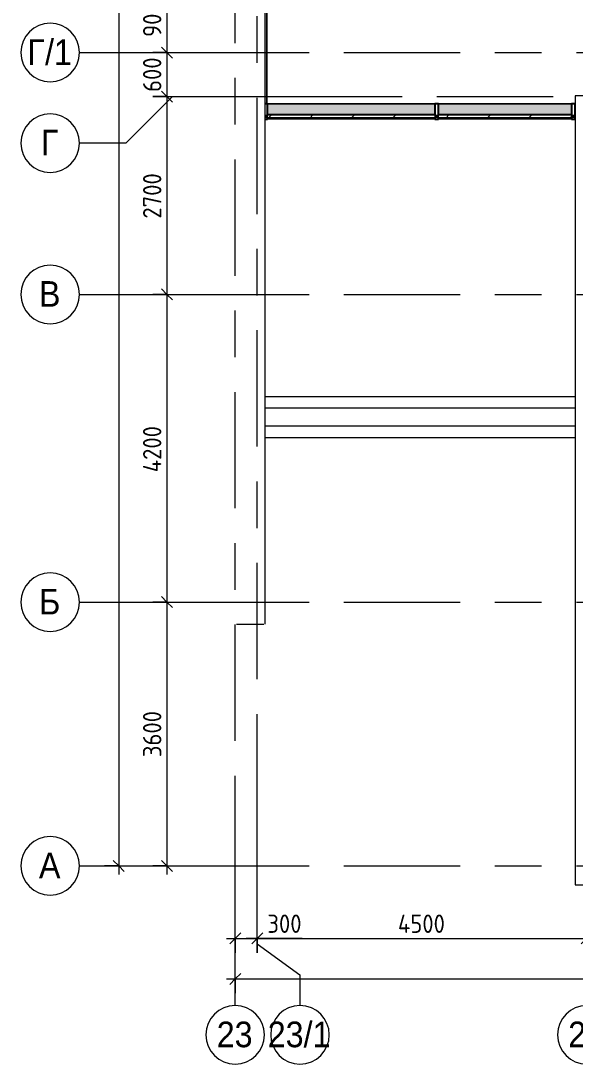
# Model space of a CAD drawing. Header units: millimetres. Extents: x 81632 to 272167, y -8553 to 29000.
# Drawn here: x 81632 to 89202, y -2706 to 11533 of the extents above; entities that cross this region are included whole.
import ezdxf

# ---------------------------------------------------------------- set-up
doc = ezdxf.new("R2010")
doc.units = ezdxf.units.MM
doc.linetypes.add('Осевая', pattern=[3175, 635, -476.25, 1587.5, -476.25])
for name, color, linetype, lineweight in [('A-ANNO-DIMS', 7, 'Continuous', 9), ('A-ANNO-DIMS-100', 7, 'Continuous', 9), ('A-DETL-GENF', 7, 'Continuous', 9), ('A-GLAZ-CURT', 7, 'Continuous', 9), ('A-GLAZ-CURT-1', 7, 'Continuous', 25), ('A-GLAZ-CWMG', 7, 'Continuous', 9), ('A-GLAZ-CWMG-1', 7, 'Continuous', 25), ('A-WALL', 7, 'Continuous', 9), ('I-WALL', 7, 'Continuous', 9), ('Оси', 7, 'Continuous', 9), ('Оси-1', 7, 'Continuous', 20), ('Оси-2', 7, 'Осевая', 9)]:
    doc.layers.add(name, color=color, linetype=linetype, lineweight=lineweight)
doc.layers.add('A-WALL-1', color=7, linetype='Continuous', lineweight=9, true_color=0x3c3c3c)
doc.layers.add('A-WALL-FNSH-1', color=7, linetype='Continuous', lineweight=9, true_color=0x3c3c3c)
doc.styles.add('Arial', font='arial.ttf', dxfattribs={"width": 0.9, "height": 350})
doc.styles.add('ISOCPEUR', font='isocpeur.ttf', dxfattribs={"width": 0.9, "height": 250})
doc.dimstyles.new('ISO-2_5_0_9К_БОЛЬШОЙ', dxfattribs={"dimscale": 304.8, "dimtxt": 248.995294, "dimasz": 0.492126, "dimexe": 0.393701, "dimexo": 0.984252, "dimgap": 0, "dimtad": 1, "dimdec": 0, "dimrnd": 10, "dimzin": 0, "dimdsep": 46, "dimtxsty": 'ISOCPEUR', "dimblk1": 'OBLIQUE', "dimblk2": 'OBLIQUE', "dimsah": 1, "dimcen": 0.09, "dimdle": 0.393701, "dimazin": 0, "dimtfac": 1, "dimtdec": 4, "dimtix": 1, "dimtmove": 0, "dimatfit": 3, "dimfxl": 1, "dimtvp": 1, "dimtolj": 1, "dimtzin": 0, "dimarcsym": 2})
doc.dimstyles.new('ISO-2_5_0_9К_БОЛЬШОЙ_1', dxfattribs={"dimscale": 304.8, "dimtxt": 248.995294, "dimasz": 0.492126, "dimexe": 0.393701, "dimexo": 0.984252, "dimgap": 0, "dimtad": 1, "dimdec": 0, "dimrnd": 10, "dimzin": 0, "dimdsep": 46, "dimtxsty": 'ISOCPEUR', "dimblk1": 'OBLIQUE', "dimblk2": 'OBLIQUE', "dimsah": 1, "dimcen": 0.09, "dimdle": 0.393701, "dimazin": 0, "dimtfac": 1, "dimtdec": 4, "dimtix": 1, "dimtmove": 2, "dimatfit": 3, "dimfxl": 1, "dimtvp": 1, "dimtolj": 1, "dimtzin": 0, "dimarcsym": 2})
doc.dimstyles.new('ISO-2_5_0_9К_БОЛЬШОЙ_2', dxfattribs={"dimscale": 304.8, "dimtxt": 248.995294, "dimasz": 0.492126, "dimexe": 0.393701, "dimexo": 0.984252, "dimgap": 0, "dimtad": 1, "dimdec": 0, "dimrnd": 10, "dimzin": 0, "dimdsep": 46, "dimtxsty": 'ISOCPEUR', "dimblk1": 'OBLIQUE', "dimblk2": 'OBLIQUE', "dimsah": 1, "dimcen": 0.09, "dimdle": 0.393701, "dimazin": 0, "dimtfac": 1, "dimtdec": 4, "dimtix": 1, "dimtmove": 1, "dimatfit": 3, "dimfxl": 1, "dimtvp": 1, "dimtolj": 1, "dimtzin": 0, "dimarcsym": 2})

# ---------------------------------------------------------------- blocks, each defined once
blk = doc.blocks.new('Системная панель - Стекло - 40мм-23946635-План заполнения и маркировки дверных проемов 2 этажа в осях 23-33')
at = {"layer": 'A-GLAZ-CURT'}
h = blk.add_hatch(dxfattribs=at)
h.set_pattern_fill('FP_24', color=256, style=0, pattern_type=2)
h.set_pattern_definition([(45, (-86242.5, -10110), (-282.8427, 282.8427), [200, -600]), (45, (-86442.5, -10210), (-282.8427, 282.8427), [600, -200]), (45, (-86042.5, -10310), (-282.8427, 282.8427), [200, -600])])
h.paths.add_polyline_path([(1153, 0), (1153, 40), (-1153, 40), (-1153, 0), (976, 0)])
at = {"layer": 'A-GLAZ-CURT-1'}
for p, q in [((1153, 40), (-1153, 40)), ((-1153, 40), (-1153, 0)), ((-1153, 0), (1153, 0)), ((1153, 0), (1153, 40))]:
    blk.add_line(p, q, dxfattribs=at)
blk = doc.blocks.new('Системная панель - Стекло - 40мм-23946636-План заполнения и маркировки дверных проемов 2 этажа в осях 23-33')
at = {"layer": 'A-GLAZ-CURT'}
h = blk.add_hatch(dxfattribs=at)
h.set_pattern_fill('FP_25', color=256, style=0, pattern_type=2)
h.set_pattern_definition([(45, (-88344.25, -10110), (-282.8427, 282.8427), [200, -600]), (45, (-88544.25, -10210), (-282.8427, 282.8427), [600, -200]), (45, (-88144.25, -10310), (-282.8427, 282.8427), [200, -600])])
h.paths.add_polyline_path([(919, 0), (919, 40), (-919, 40), (-919, 0), (782, 0)])
at = {"layer": 'A-GLAZ-CURT-1'}
for p, q in [((919, 40), (-919, 40)), ((-919, 40), (-919, 0)), ((-919, 0), (919, 0)), ((919, 0), (919, 40))]:
    blk.add_line(p, q, dxfattribs=at)
blk = doc.blocks.new('Прямоугольный импост - Импост структурный с накладкой - 190мм-23186047-План заполнения и маркировки дверных проемов 2 этажа в осях 23-33')
at = {"layer": 'A-GLAZ-CWMG'}
for points in [[(87285, 10250), (87285, 10400), (85000, 10400), (85000, 10250), (87119, 10250)], [(87285, 10193), (87285, 10210), (85000, 10210), (85000, 10193), (87119, 10193)]]:
    blk.add_hatch(color=256, dxfattribs=at).paths.add_polyline_path(points)
for p, q in [((87285, 10400), (85000, 10400)), ((87285, 10193), (85000, 10193))]:
    blk.add_line(p, q, dxfattribs=at)
blk = doc.blocks.new('Прямоугольный импост - Импост структурный с накладкой - 190мм-23186048-План заполнения и маркировки дверных проемов 2 этажа в осях 23-33')
at = {"layer": 'A-GLAZ-CWMG'}
for points in [[(88000, 10250), (88000, 10400), (87335, 10400), (87335, 10250)], [(88000, 10193), (88000, 10210), (87335, 10210), (87335, 10193)]]:
    blk.add_hatch(color=256, dxfattribs=at).paths.add_polyline_path(points)
for p, q in [((88000, 10400), (87335, 10400)), ((88000, 10193), (87335, 10193))]:
    blk.add_line(p, q, dxfattribs=at)
blk = doc.blocks.new('Прямоугольный импост - Импост структурный с накладкой - 190мм-23186049-План заполнения и маркировки дверных проемов 2 этажа в осях 23-33')
at = {"layer": 'A-GLAZ-CWMG'}
for points in [[(89154, 10250), (89154, 10400), (88000, 10400), (88000, 10250), (89026, 10250)], [(88000, 10193), (89154, 10193), (89154, 10210), (88000, 10210)]]:
    blk.add_hatch(color=256, dxfattribs=at).paths.add_polyline_path(points)
for p, q in [((89154, 10400), (88000, 10400)), ((89154, 10193), (88000, 10193))]:
    blk.add_line(p, q, dxfattribs=at)
blk = doc.blocks.new('Прямоугольный импост - Импост структурный с накладкой - 190мм-23946639-План заполнения и маркировки дверных проемов 2 этажа в осях 23-33')
at = {"layer": 'A-GLAZ-CWMG-1'}
for p, q in [((-50, 0), (-50, 17)), ((-50, 17), (0, 17)), ((-40, 0), (-50, 0)), ((-40, -40), (-40, 0)), ((0, 0), (-10, 0)), ((-10, 0), (-10, -40)), ((0, 17), (0, 0)), ((-50, -190), (-50, -40)), ((-50, -40), (-40, -40)), ((-10, -40), (0, -40)), ((0, -40), (0, -190)), ((0, -190), (-50, -190))]:
    blk.add_line(p, q, dxfattribs=at)
blk = doc.blocks.new('Прямоугольный импост - Импост структурный с накладкой - 190мм-23946641-План заполнения и маркировки дверных проемов 2 этажа в осях 23-33')
at = {"layer": 'A-GLAZ-CWMG-1'}
for p, q in [((-21, 17), (-50, 17)), ((-50, 17), (-50, 0)), ((-50, 0), (-40, 0)), ((-40, 0), (-40, -40)), ((-40, -40), (-50, -40)), ((-50, -40), (-50, -190)), ((-50, -190), (-21, -190))]:
    blk.add_line(p, q, dxfattribs=at)
blk = doc.blocks.new('Прямоугольный импост - Импост структурный с накладкой - 190мм-23946633-План заполнения и маркировки дверных проемов 2 этажа в осях 23-33')
at = {"layer": 'A-GLAZ-CWMG-1'}
for p, q in [((-25, 0), (-25, 17)), ((-25, 17), (25, 17)), ((-15, 0), (-25, 0)), ((-15, -40), (-15, 0)), ((25, 0), (15, 0)), ((15, 0), (15, -40)), ((25, 17), (25, 0)), ((-25, -190), (-25, -40)), ((-25, -40), (-15, -40)), ((15, -40), (25, -40)), ((25, -40), (25, -190)), ((25, -190), (-25, -190))]:
    blk.add_line(p, q, dxfattribs=at)
blk = doc.blocks.new('DET_L_Линия разрыва - М100-30654842-План заполнения и маркировки дверных проемов 2 этажа в осях 23-33')
at = {"layer": 'A-DETL-GENF'}
blk.add_line((24080, 0), (12340, 0), dxfattribs=at)
blk = doc.blocks.new('Ось сетки - D8-29747960-План заполнения и маркировки дверных проемов 2 этажа в осях 23-33')
at = {"layer": 'Оси-1'}
for start, end in [(360, 180), (180, 360)]:
    blk.add_arc((0, 0), 4, start, end, dxfattribs=at)
blk = doc.blocks.new('DIMBLOCK7-План заполнения и маркировки дверных проемов 2 этажа в осях 23-33')
at = {"layer": 'A-ANNO-DIMS-100'}
for p, q in [((83434, 12000), (83748, 12000)), ((83628, 12000), (83434, 12000)), ((83628, 12000), (83628, 11100)), ((83434, 11100), (83748, 11100)), ((83628, 11100), (83434, 11100))]:
    blk.add_line(p, q, dxfattribs=at)
at = {"layer": 'A-ANNO-DIMS-100', "lineweight": 20}
for p, q in [((83628, 12000), (83553, 12075)), ((83628, 12000), (83703, 11925)), ((83628, 11100), (83553, 11175)), ((83628, 11100), (83703, 11025))]:
    blk.add_line(p, q, dxfattribs=at)
at = {"layer": 'A-ANNO-DIMS-100', "color": 0, "insert": (83301, 11313), "char_height": 250, "width": 568.86, "attachment_point": 1, "rotation": 90, "line_spacing_factor": 1.149209, "style": 'ISOCPEUR'}
blk.add_mtext('900', dxfattribs=at)
blk = doc.blocks.new('_Oblique')
at = {"color": 0, "linetype": 'ByBlock', "lineweight": -2}
blk.add_line((-0.5, -0.5), (0.5, 0.5), dxfattribs=at)
blk = doc.blocks.new('DIMBLOCK8-План заполнения и маркировки дверных проемов 2 этажа в осях 23-33')
at = {"layer": 'A-ANNO-DIMS-100', "lineweight": 20}
for p, q in [((83628, 11100), (83553, 11175)), ((83628, 11100), (83703, 11025)), ((83628, 10500), (83553, 10575)), ((83628, 10500), (83703, 10425))]:
    blk.add_line(p, q, dxfattribs=at)
at = {"layer": 'A-ANNO-DIMS-100'}
for p, q in [((83434, 11100), (83748, 11100)), ((83628, 11100), (83434, 11100)), ((83628, 11100), (83628, 10500)), ((83434, 10500), (83748, 10500)), ((83628, 10500), (83434, 10500))]:
    blk.add_line(p, q, dxfattribs=at)
at = {"layer": 'A-ANNO-DIMS-100', "color": 0, "insert": (83301, 10563), "char_height": 250, "width": 568.86, "attachment_point": 1, "rotation": 90, "line_spacing_factor": 1.149209, "style": 'ISOCPEUR'}
blk.add_mtext('600', dxfattribs=at)
blk = doc.blocks.new('DIMBLOCK9-План заполнения и маркировки дверных проемов 2 этажа в осях 23-33')
at = {"layer": 'A-ANNO-DIMS-100', "lineweight": 20}
for p, q in [((83628, 10500), (83553, 10575)), ((83628, 10500), (83703, 10425)), ((83628, 7800), (83553, 7875)), ((83628, 7800), (83703, 7725))]:
    blk.add_line(p, q, dxfattribs=at)
at = {"layer": 'A-ANNO-DIMS-100'}
for p, q in [((83434, 10500), (83748, 10500)), ((83628, 10500), (83434, 10500)), ((83628, 10500), (83628, 7800)), ((83434, 7800), (83748, 7800)), ((83628, 7800), (83434, 7800))]:
    blk.add_line(p, q, dxfattribs=at)
at = {"layer": 'A-ANNO-DIMS-100', "color": 0, "insert": (83301, 8834), "char_height": 250, "width": 758.48, "attachment_point": 1, "rotation": 90, "line_spacing_factor": 1.149209, "style": 'ISOCPEUR'}
blk.add_mtext('2700', dxfattribs=at)
blk = doc.blocks.new('DIMBLOCK10-План заполнения и маркировки дверных проемов 2 этажа в осях 23-33')
at = {"layer": 'A-ANNO-DIMS-100', "lineweight": 20}
for p, q in [((83628, 7800), (83553, 7875)), ((83628, 7800), (83703, 7725)), ((83628, 3600), (83553, 3675)), ((83628, 3600), (83703, 3525))]:
    blk.add_line(p, q, dxfattribs=at)
at = {"layer": 'A-ANNO-DIMS-100'}
for p, q in [((83434, 7800), (83748, 7800)), ((83628, 7800), (83434, 7800)), ((83628, 7800), (83628, 3600)), ((83434, 3600), (83748, 3600)), ((83628, 3600), (83434, 3600))]:
    blk.add_line(p, q, dxfattribs=at)
at = {"layer": 'A-ANNO-DIMS-100', "color": 0, "insert": (83301, 5372), "char_height": 250, "width": 787.21, "attachment_point": 1, "rotation": 90, "line_spacing_factor": 1.149209, "style": 'ISOCPEUR'}
blk.add_mtext('4200', dxfattribs=at)
blk = doc.blocks.new('DIMBLOCK11-План заполнения и маркировки дверных проемов 2 этажа в осях 23-33')
at = {"layer": 'A-ANNO-DIMS-100'}
for p, q in [((83434, 3600), (83748, 3600)), ((83628, 3600), (83434, 3600)), ((83628, 3600), (83628, -120)), ((83434, 0), (83748, 0)), ((83628, 0), (83434, 0))]:
    blk.add_line(p, q, dxfattribs=at)
at = {"layer": 'A-ANNO-DIMS-100', "lineweight": 20}
for p, q in [((83628, 3600), (83553, 3675)), ((83628, 3600), (83703, 3525)), ((83628, 0), (83553, 75)), ((83628, 0), (83703, -75))]:
    blk.add_line(p, q, dxfattribs=at)
at = {"layer": 'A-ANNO-DIMS-100', "color": 0, "insert": (83301, 1484), "char_height": 250, "width": 758.48, "attachment_point": 1, "rotation": 90, "line_spacing_factor": 1.149209, "style": 'ISOCPEUR'}
blk.add_mtext('3600', dxfattribs=at)
blk = doc.blocks.new('DIMBLOCK12-План заполнения и маркировки дверных проемов 2 этажа в осях 23-33')
at = {"layer": 'A-ANNO-DIMS-100', "lineweight": 20}
for p, q in [((82969, 27000), (82894, 27075)), ((82969, 27000), (83044, 26925)), ((82969, 0), (82894, 75)), ((82969, 0), (83044, -75))]:
    blk.add_line(p, q, dxfattribs=at)
at = {"layer": 'A-ANNO-DIMS-100'}
for p, q in [((82969, 27120), (82969, -120)), ((82775, 27000), (83089, 27000)), ((82969, 27000), (82775, 27000)), ((82775, 0), (83089, 0)), ((82969, 0), (82775, 0))]:
    blk.add_line(p, q, dxfattribs=at)
at = {"layer": 'A-ANNO-DIMS-100', "color": 0, "insert": (82642, 13572), "char_height": 250, "width": 948.1, "attachment_point": 1, "rotation": 90, "line_spacing_factor": 1.149209, "style": 'ISOCPEUR'}
blk.add_mtext('27000', dxfattribs=at)
blk = doc.blocks.new('DIMBLOCK14-План заполнения и маркировки дверных проемов 2 этажа в осях 23-33')
at = {"layer": 'A-ANNO-DIMS-100'}
for p, q in [((84440, -991), (84860, -991)), ((84560, -1185), (84560, -871)), ((84560, -991), (84560, -1185)), ((84899, -991), (84710, -991)), ((84860, -1185), (84860, -871)), ((84860, -991), (84860, -1185)), ((85473, -991), (84899, -991))]:
    blk.add_line(p, q, dxfattribs=at)
at = {"layer": 'A-ANNO-DIMS-100', "lineweight": 20}
for p, q in [((84560, -991), (84485, -1066)), ((84560, -991), (84635, -916)), ((84860, -991), (84785, -1066)), ((84860, -991), (84935, -916))]:
    blk.add_line(p, q, dxfattribs=at)
at = {"layer": 'A-ANNO-DIMS-100', "color": 0, "insert": (84999, -665), "char_height": 250, "width": 568.86, "attachment_point": 1, "line_spacing_factor": 1.149209, "style": 'ISOCPEUR'}
blk.add_mtext('300', dxfattribs=at)
blk = doc.blocks.new('DIMBLOCK15-План заполнения и маркировки дверных проемов 2 этажа в осях 23-33')
at = {"layer": 'A-ANNO-DIMS-100', "lineweight": 20}
for p, q in [((84860, -991), (84785, -1066)), ((84860, -991), (84935, -916)), ((89360, -991), (89285, -1066)), ((89360, -991), (89435, -916))]:
    blk.add_line(p, q, dxfattribs=at)
at = {"layer": 'A-ANNO-DIMS-100'}
for p, q in [((84860, -1185), (84860, -871)), ((84860, -991), (89360, -991)), ((84860, -991), (84860, -1185)), ((89360, -1185), (89360, -871)), ((89360, -991), (89360, -1185))]:
    blk.add_line(p, q, dxfattribs=at)
at = {"layer": 'A-ANNO-DIMS-100', "color": 0, "insert": (86782, -665), "char_height": 250, "width": 787.21, "attachment_point": 1, "line_spacing_factor": 1.149209, "style": 'ISOCPEUR'}
blk.add_mtext('4500', dxfattribs=at)
blk = doc.blocks.new('DIMBLOCK46-План заполнения и маркировки дверных проемов 2 этажа в осях 23-33')
at = {"layer": 'A-ANNO-DIMS-100'}
for p, q in [((84440, -1544), (125130, -1544)), ((84560, -1738), (84560, -1424)), ((84560, -1544), (84560, -1738)), ((125010, -1738), (125010, -1424)), ((125010, -1544), (125010, -1738))]:
    blk.add_line(p, q, dxfattribs=at)
at = {"layer": 'A-ANNO-DIMS-100', "lineweight": 20}
for p, q in [((84560, -1544), (84485, -1619)), ((84560, -1544), (84635, -1469)), ((125010, -1544), (124935, -1619)), ((125010, -1544), (125085, -1469))]:
    blk.add_line(p, q, dxfattribs=at)
at = {"layer": 'A-ANNO-DIMS-100', "color": 0, "insert": (104366, -1217), "char_height": 250, "width": 1005.56, "attachment_point": 1, "line_spacing_factor": 1.149209, "style": 'ISOCPEUR'}
blk.add_mtext('40450', dxfattribs=at)

msp = doc.modelspace()

# ---------------------------------------------------------------- hatches: boundary and pattern name
at = {"layer": 'I-WALL'}
h = msp.add_hatch(dxfattribs=at)
h.set_pattern_fill('FP_38', color=256, style=0, pattern_type=2)
h.set_pattern_definition([(0, (0, 0), (121.92, 30.48), [10.058, -81.382, 10.058, -81.382, -487.68]), (0, (0, 0), (121.92, 30.48), [-182.88, 10.058, -172.822, 10.058, -81.382, -213.36]), (0, (0, 0), (121.92, 30.48), [-457.2, 10.058, -50.902, 10.058, -142.342]), (120, (45.72, 15.24), (-87.356454, 90.345817), [10.058, -81.382, 10.058, -81.382, -487.68]), (120, (45.72, 15.24), (-87.356454, 90.345817), [-182.88, 10.058, -172.822, 10.058, -81.382, -213.36]), (120, (45.72, 15.24), (-87.356454, 90.345817), [-457.2, 10.058, -50.902, 10.058, -142.342]), (240, (60.96, 76.2), (-34.563546, -120.825817), [10.058, -81.382, 10.058, -81.382, -487.68]), (240, (60.96, 76.2), (-34.563546, -120.825817), [-182.88, 10.058, -172.822, 10.058, -81.382, -213.36]), (240, (60.96, 76.2), (-34.563546, -120.825817), [-457.2, 10.058, -50.902, 10.058, -142.342])])
h.paths.add_polyline_path([(84990, 10400), (84990, 13390), (84970.7, 13390), (84970.7, 10400)])

# ---------------------------------------------------------------- linework, layer by layer
at = {"layer": 'A-WALL'}
for p, q in [((89202, 10400), (89210, 10400)), ((89202, 10242), (89193.5, 10242)), ((89202, 10250), (89210, 10250)), ((89202, 10247), (89207, 10247)), ((89202, 5842), (84970.7, 5842))]:
    msp.add_line(p, q, dxfattribs=at)
at = {"layer": 'A-WALL-1'}
msp.add_line((84970.7, 10400), (84990, 10400), dxfattribs=at)
at = {"layer": 'A-WALL-FNSH-1'}
for p, q in [((84990, 13399), (84990, 10400)), ((84991, 10400), (84991, 13399)), ((84990, 10400), (84991, 10400)), ((89360, 10510), (89202, 10510)), ((89202, 10510), (89202, -258)), ((84575.5, 3300), (84950, 3300)), ((89202, -258), (91030, -258))]:
    msp.add_line(p, q, dxfattribs=at)
at = {"layer": 'I-WALL'}
for p, q in [((84990, 10401), (89202, 10401)), ((84970.7, 6407), (89202, 6407)), ((84970.7, 6250), (89202, 6250)), ((89202, 6000), (84970.7, 6000))]:
    msp.add_line(p, q, dxfattribs=at)
at = {"layer": 'Оси'}
for p, q in [((82432.5, 11100), (84932.5, 11100)), ((83702.5, 10500), (83067.5, 9865)), ((83702.5, 10500), (86202.5, 10500)), ((83067.5, 9865), (82432.5, 9865)), ((82432.5, 7800), (84932.5, 7800)), ((82432.5, 3600), (84932.5, 3600)), ((84860, -1064.4), (84860, 1435.6)), ((84560, -1906.3), (84560, 593.7)), ((82432.5, 0), (84932.5, 0)), ((84860, -1064.4), (85444.5, -1489)), ((85444.5, -1489), (85444.5, -1906.3))]:
    msp.add_line(p, q, dxfattribs=at)
at = {"layer": 'Оси-2'}
for p, q in [((84560, 593.7), (84560, 19415.1)), ((84860, 1435.6), (84860, 19415.1)), ((84932.5, 11100), (120319, 11100)), ((86202.5, 10500), (120319, 10500)), ((84932.5, 7800), (122760, 7800)), ((84932.5, 3600), (122760, 3600)), ((84932.5, 0), (122760, 0))]:
    msp.add_line(p, q, dxfattribs=at)

# ---------------------------------------------------------------- block references
at = {"layer": 'A-DETL-GENF', "rotation": 270.0000000000003}
msp.add_blockref('DET_L_Линия разрыва - М100-30654842-План заполнения и маркировки дверных проемов 2 этажа в осях 23-33', (84970.7, 27380.8), dxfattribs=at)
at = {"layer": 'A-GLAZ-CURT'}
for name, p in [('Системная панель - Стекло - 40мм-23946635-План заполнения и маркировки дверных проемов 2 этажа в осях 23-33', (86142.5, 10210)), ('Системная панель - Стекло - 40мм-23946636-План заполнения и маркировки дверных проемов 2 этажа в осях 23-33', (88244.3, 10210))]:
    msp.add_blockref(name, p, dxfattribs=at)
at = {"layer": 'A-GLAZ-CWMG', "rotation": 180}
msp.add_blockref('Прямоугольный импост - Импост структурный с накладкой - 190мм-23946641-План заполнения и маркировки дверных проемов 2 этажа в осях 23-33', (84950, 10210), dxfattribs=at)
at = {"layer": 'A-GLAZ-CWMG'}
for name in ['Прямоугольный импост - Импост структурный с накладкой - 190мм-23186047-План заполнения и маркировки дверных проемов 2 этажа в осях 23-33', 'Прямоугольный импост - Импост структурный с накладкой - 190мм-23186048-План заполнения и маркировки дверных проемов 2 этажа в осях 23-33', 'Прямоугольный импост - Импост структурный с накладкой - 190мм-23186049-План заполнения и маркировки дверных проемов 2 этажа в осях 23-33']:
    msp.add_blockref(name, (0, 0), dxfattribs=at)
at = {"layer": 'A-GLAZ-CWMG', "extrusion": (0, 0, -1), "rotation": 180}
for name, p in [('Прямоугольный импост - Импост структурный с накладкой - 190мм-23946633-План заполнения и маркировки дверных проемов 2 этажа в осях 23-33', (-87310, 10210)), ('Прямоугольный импост - Импост структурный с накладкой - 190мм-23946639-План заполнения и маркировки дверных проемов 2 этажа в осях 23-33', (-89203.5, 10210))]:
    msp.add_blockref(name, p, dxfattribs=at)
at = {"layer": 'Оси-1', "xscale": 99.99999999999993, "yscale": 99.99999999999993, "zscale": 99.99999999999993, "rotation": 269.9999999999994}
for p in [(82032.5, 11100), (82032.5, 9865), (82032.5, 7800), (82032.5, 3600), (82032.5, 0)]:
    msp.add_blockref('Ось сетки - D8-29747960-План заполнения и маркировки дверных проемов 2 этажа в осях 23-33', p, dxfattribs=at)
at = {"layer": 'Оси-1', "xscale": 99.99999999999993, "yscale": 99.99999999999993, "zscale": 99.99999999999993}
for p in [(84560, -2306.3), (85444.5, -2306.3), (89360, -2306.3)]:
    msp.add_blockref('Ось сетки - D8-29747960-План заполнения и маркировки дверных проемов 2 этажа в осях 23-33', p, dxfattribs=at)

# ---------------------------------------------------------------- texts
at = {"layer": 'Оси', "char_height": 350, "attachment_point": 1, "style": 'Arial'}
for s, insert, width in [('\\fArial|b0|i0|c204|p34|;\\W.9;Г', (81719, 11281), 295.823), ('/1', (81963.1, 11281), 454.557), ('\\fArial|b0|i0|c204|p34|;\\W.9;Г', (81906.7, 10046), 295.823), ('\\fArial|b0|i0|c204|p34|;\\W.9;В', (81879.7, 7981), 360.759), ('\\fArial|b0|i0|c204|p34|;\\W.9;Б', (81882.8, 3781), 353.544), ('\\fArial|b0|i0|c204|p34|;\\W.9;А', (81879.7, 181), 360.759), ('23', (84307.4, -2125.6), 606.076), ('23/1', (85004.2, -2125.6), 1060.633), ('24', (89107.4, -2125.6), 606.076)]:
    msp.add_mtext(s, dxfattribs=dict(at, insert=insert, width=width))

# ---------------------------------------------------------------- dimensions: what is measured, and where the dimension line sits
at = {"layer": 'A-ANNO-DIMS'}
dim = msp.add_linear_dim(base=(82968.7, 0), p1=(83074.7, 27000), p2=(83074.7, 0), angle=90, dimstyle='ISO-2_5_0_9К_БОЛЬШОЙ_1', override={"dimpost": '<>', "dimfxl": 26999.999823}, dxfattribs=at)
dim.commit()
dim.dimension.update_dxf_attribs({"geometry": 'DIMBLOCK12-План заполнения и маркировки дверных проемов 2 этажа в осях 23-33', "text_midpoint": (82808.7, 14046), "dimtype": 160, "text_rotation": 90})
for base, p1, p2, override, picture, middle in [((83627.6, 11100), (83733.7, 12000), (83733.7, 11100), {"dimpost": '<>', "dimfxl": 900}, 'DIMBLOCK7-План заполнения и маркировки дверных проемов 2 этажа в осях 23-33', (83502.6, 11550)), ((83627.6, 10500), (83733.7, 11100), (83733.7, 10500), {"dimpost": '<>', "dimfxl": 600}, 'DIMBLOCK8-План заполнения и маркировки дверных проемов 2 этажа в осях 23-33', (83502.6, 10800)), ((83627.6, 7800), (83733.7, 10500), (83733.7, 7800), {"dimpost": '<>', "dimfxl": 2700}, 'DIMBLOCK9-План заполнения и маркировки дверных проемов 2 этажа в осях 23-33', (83502.6, 9150)), ((83627.6, 3600), (83733.7, 7800), (83733.7, 3600), {"dimpost": '<>', "dimfxl": 4200}, 'DIMBLOCK10-План заполнения и маркировки дверных проемов 2 этажа в осях 23-33', (83502.6, 5700)), ((83627.6, 0), (83733.7, 3600), (83733.7, 0), {"dimpost": '<>', "dimfxl": 3600}, 'DIMBLOCK11-План заполнения и маркировки дверных проемов 2 этажа в осях 23-33', (83502.6, 1800))]:
    dim = msp.add_linear_dim(base=base, p1=p1, p2=p2, angle=90, dimstyle='ISO-2_5_0_9К_БОЛЬШОЙ', override=override, dxfattribs=at)
    dim.commit()
    dim.dimension.update_dxf_attribs({"geometry": picture, "text_midpoint": middle})
dim = msp.add_linear_dim(base=(84860, -991.1), p1=(84560, -885.1), p2=(84860, -885.1), dimstyle='ISO-2_5_0_9К_БОЛЬШОЙ_2', override={"dimpost": '<>', "dimfxl": 300}, dxfattribs=at)
dim.commit()
dim.dimension.update_dxf_attribs({"geometry": 'DIMBLOCK14-План заполнения и маркировки дверных проемов 2 этажа в осях 23-33', "text_midpoint": (85283.6, -831.2), "dimtype": 160})
for base, p1, p2, override, picture, middle in [((89360, -991.1), (84860, -885.1), (89360, -885.1), {"dimpost": '<>', "dimfxl": 4500}, 'DIMBLOCK15-План заполнения и маркировки дверных проемов 2 этажа в осях 23-33', (87110, -866.1)), ((125010, -1544), (84560, -1437.9), (125010, -1437.9), {"dimpost": '<>', "dimfxl": 40450}, 'DIMBLOCK46-План заполнения и маркировки дверных проемов 2 этажа в осях 23-33', (104785, -1419))]:
    dim = msp.add_linear_dim(base=base, p1=p1, p2=p2, dimstyle='ISO-2_5_0_9К_БОЛЬШОЙ', override=override, dxfattribs=at)
    dim.commit()
    dim.dimension.update_dxf_attribs({"geometry": picture, "text_midpoint": middle})

doc.saveas('drawing.dxf')
